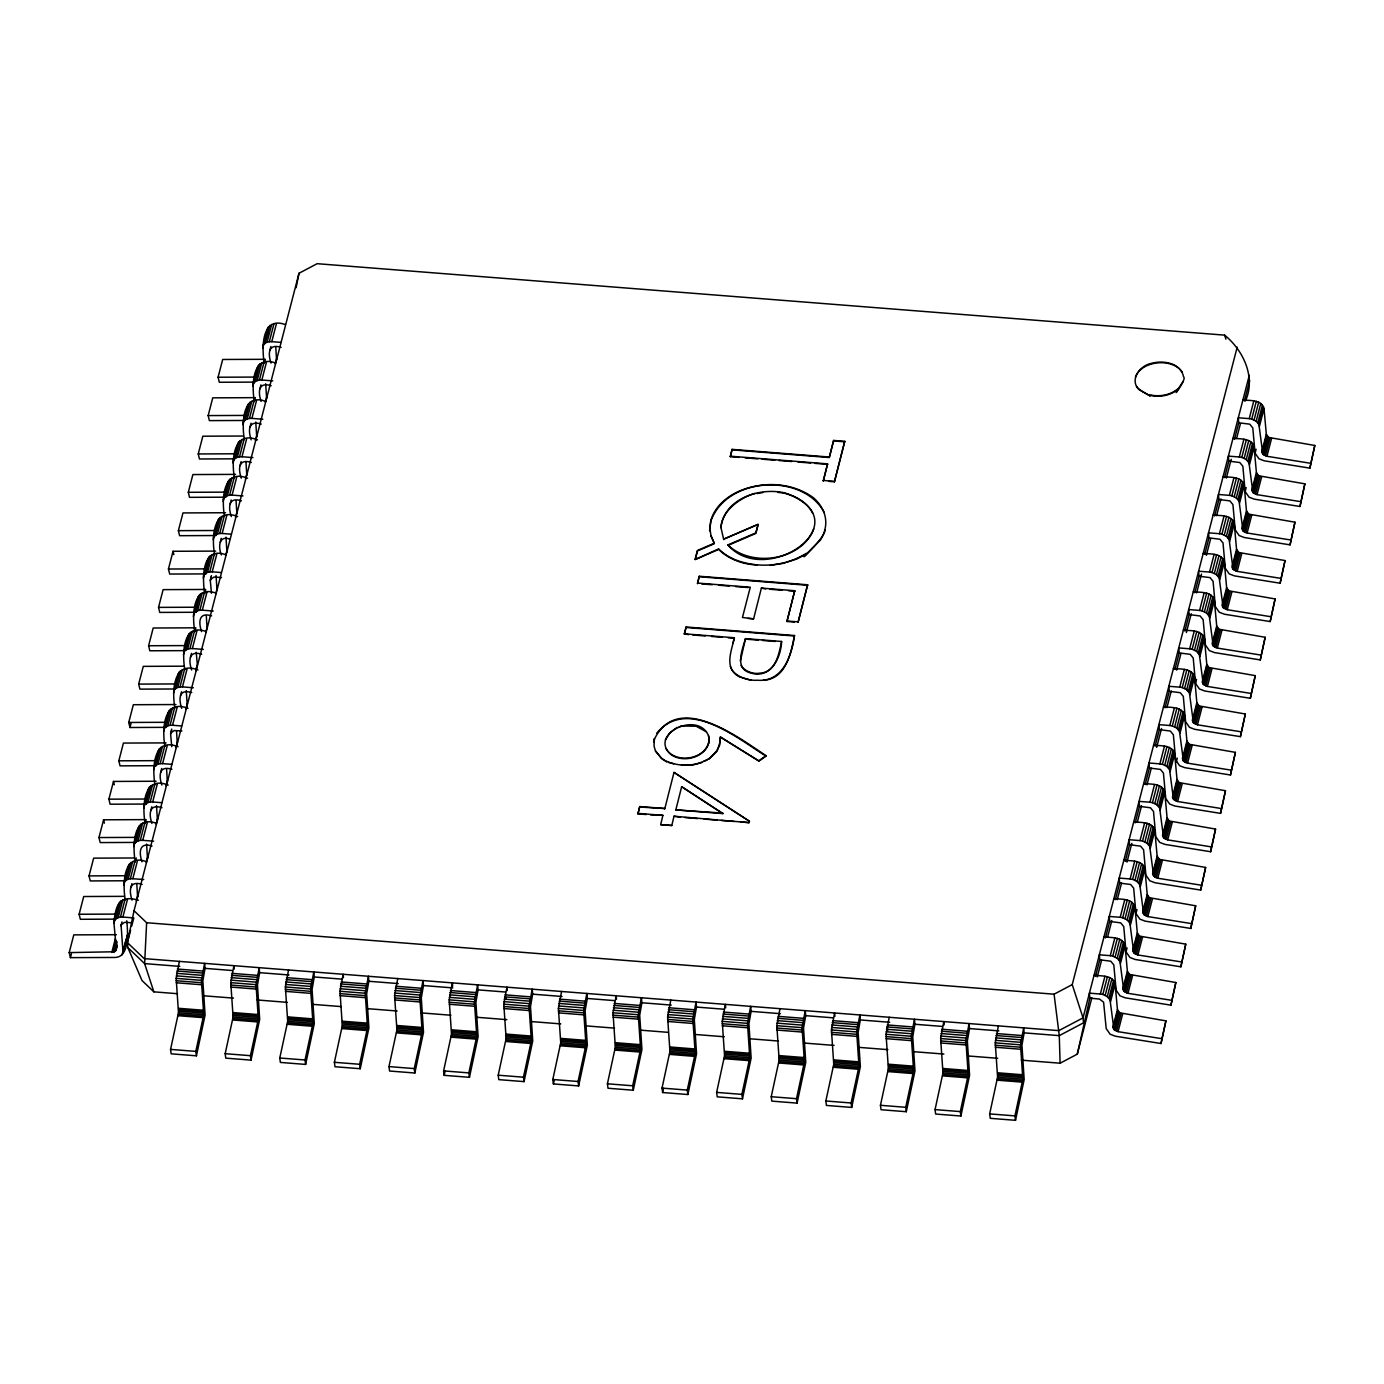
<?xml version="1.0" encoding="UTF-8"?>
<svg xmlns="http://www.w3.org/2000/svg" width="1384" height="1384" viewBox="0 0 1384 1384"><rect width="100%" height="100%" fill="white"/><g stroke="black" fill="none" stroke-linecap="round" stroke-linejoin="round"><path stroke-width="1.5" d="M196.424 1055.819L195.819 1051.39L203.742 1014.731L201.407 980.356L204.59 963.368L205.04 968.367L202.86 980.789L205.091 1015.06L196.424 1055.819L171.166 1053.83L170.561 1049.401L178.484 1012.742L176.166 978.367L179.332 961.378M251.023 1060.127L250.435 1055.681L258.358 1019.039L256.023 984.647L259.189 967.658L259.638 972.658L257.476 985.097L259.69 1019.368L251.023 1060.127L225.765 1058.137L225.177 1053.691L233.1 1017.05L230.765 982.657L233.931 965.669L234.242 969.008M305.622 1064.417L305.034 1059.988L312.957 1023.33L310.622 988.954L313.787 971.966L314.255 976.966L312.075 989.387L314.306 1023.658L305.622 1064.417L280.381 1062.428L279.776 1057.999L287.699 1021.34L285.363 986.965L288.547 969.976M360.238 1068.725L359.65 1064.279L367.556 1027.637L365.238 993.245L368.403 976.256L368.853 981.273L366.673 993.695L368.905 1027.966L360.238 1068.725L334.98 1066.735L334.392 1062.306L342.315 1025.648L339.98 991.255L343.145 974.267L343.457 977.606M414.837 1073.015L414.248 1068.586L422.172 1031.928L419.836 997.553L423.002 980.564L423.469 985.564L421.29 997.985L423.521 1032.256L414.837 1073.015L389.579 1071.026L388.99 1066.597L396.914 1029.938L394.578 995.563L397.744 978.574M469.453 1077.323L468.847 1072.894L476.771 1036.235L474.435 1001.843L477.618 984.854L478.068 989.871L475.888 1002.293L478.12 1036.564L469.453 1077.323L444.195 1075.333L443.607 1070.905L451.513 1034.246L449.194 999.854L452.36 982.865L452.654 986.204M524.052 1081.613L523.463 1077.184L531.387 1040.526L529.051 1006.151L532.217 989.162L532.684 994.162L530.505 1006.601L532.736 1040.872L524.052 1081.613L498.794 1079.641L498.205 1075.195L506.129 1038.536L503.793 1004.161L506.959 987.173L507.271 990.511M578.65 1085.921L578.062 1081.492L585.986 1044.833L583.65 1010.441L586.833 993.452L587.283 998.469L585.103 1010.891L587.335 1045.162L578.65 1085.921L553.41 1083.931L552.804 1079.503L560.728 1042.844L558.392 1008.452L561.575 991.463M633.267 1090.229L632.678 1085.783L640.602 1049.124L638.266 1014.749L641.432 997.76L641.882 1002.76L639.702 1015.199L641.934 1049.47L633.267 1090.229L608.009 1088.239L607.42 1083.793L615.344 1047.152L613.008 1012.759L616.174 995.771L616.486 999.11M687.865 1094.519L687.277 1090.09L695.201 1053.432L692.865 1019.056L696.031 1002.051L696.498 1007.068L694.318 1019.489L696.55 1053.76L687.865 1094.519L662.607 1092.53L662.019 1088.101L669.942 1051.442L667.607 1017.067L670.79 1000.078M742.481 1098.827L741.893 1094.381L749.799 1057.739L747.481 1023.347L750.647 1006.358L751.097 1011.358L748.917 1023.797L751.149 1058.068L742.481 1098.827L717.223 1096.837L716.635 1092.391L724.559 1055.75L722.223 1021.357L725.389 1004.369L725.7 1007.708M797.08 1103.117L796.492 1098.688L804.415 1062.03L802.08 1027.655L805.246 1010.666L805.713 1015.666L803.533 1028.087L805.765 1062.358L797.08 1103.117L771.822 1101.128L771.234 1096.699L779.157 1060.04L776.822 1025.665L779.988 1008.676M851.696 1107.425L851.091 1102.979L859.014 1066.337L856.679 1031.945L859.862 1014.956L860.312 1019.956L858.132 1032.395L860.364 1066.666L851.696 1107.425L826.438 1105.435L825.85 1100.989L833.756 1064.348L831.438 1029.956L834.604 1012.967L834.898 1016.306M906.295 1111.715L905.707 1107.286L913.63 1070.628L911.295 1036.253L914.461 1019.264L914.911 1024.264L912.748 1036.685L914.98 1070.957L906.295 1111.715L881.037 1109.726L880.449 1105.297L888.372 1068.638L886.037 1034.263L889.203 1017.275M960.894 1116.023L960.306 1111.594L968.229 1074.936L965.894 1040.543L969.077 1023.554L969.527 1028.572L967.347 1040.993L969.579 1075.264L960.894 1116.023L935.653 1114.034L935.048 1109.605L942.971 1072.946L940.636 1038.554L943.819 1021.565L944.113 1024.904M1015.51 1120.313L1014.922 1115.885L1022.845 1079.226L1020.51 1044.851L1023.676 1027.862L1024.125 1032.862L1021.946 1045.283L1024.177 1079.555L1015.51 1120.313L990.252 1118.324L989.664 1113.895L997.587 1077.236L995.252 1042.861L998.418 1025.873M1021.357 1060.161L1060.109 1063.206L1077.288 1054.141L1089.865 998.158L1099.484 999.058L1103.602 1002.189L1106.197 1028.554L1110.106 1034.211L1115.314 1036.201L1161.003 1043.519L1165.916 1020.873L1119.691 1012.794L1117.442 1009.576L1115.123 984.041C1113.013 974.924 1100.972 976.014 1094 975.426M1165.916 1020.873L1161.003 1043.519M1095.523 976.308L1099.796 959.804L1110.764 961.205L1113.809 964.89L1116.127 990.2L1120.037 995.857L1125.227 997.829L1170.933 1005.165L1175.846 982.519L1129.604 974.44L1127.372 971.205L1125.054 945.687C1122.943 936.57 1110.902 937.66 1103.93 937.054M1175.846 982.519L1170.933 1005.165M1105.453 937.937L1109.726 921.45L1120.694 922.851L1123.739 926.519L1126.04 951.846L1129.967 957.486L1135.157 959.475L1180.863 966.811L1185.759 944.148L1139.534 936.086L1137.302 932.851L1134.966 907.316C1132.856 898.216 1120.832 899.306 1113.861 898.7M1185.759 944.148L1180.863 966.811M1115.383 899.583L1119.656 883.096L1130.624 884.48L1133.669 888.165L1135.97 913.492L1139.897 919.132L1145.087 921.121L1190.776 928.456L1195.689 905.793L1149.464 897.714L1147.215 894.496L1144.897 868.962C1142.786 859.862 1130.763 860.934 1123.791 860.346M1195.689 905.793L1190.776 928.456M1125.313 861.229L1129.569 844.724L1140.554 846.126L1143.599 849.811L1145.9 875.12L1149.81 880.778L1155.017 882.75L1200.707 890.085L1205.62 867.439L1159.394 859.36L1157.145 856.125L1154.827 830.608C1152.716 821.49 1140.676 822.58 1133.704 821.975M1205.62 867.439L1200.707 890.085M1135.226 822.857L1139.499 806.37L1150.467 807.772L1153.512 811.457L1155.813 836.766L1159.74 842.406L1164.93 844.396L1210.637 851.731L1215.55 829.068L1169.307 821.006L1167.075 817.771L1164.757 792.236C1162.646 783.136 1150.606 784.226 1143.634 783.621M1215.55 829.068L1210.637 851.731M1145.156 784.503L1149.429 768.016L1160.398 769.4L1163.442 773.085L1165.743 798.412L1169.67 804.052L1174.86 806.042L1220.567 813.377L1225.463 790.714L1179.237 782.635L1177.005 779.417L1174.67 753.882C1172.559 744.782 1160.536 745.855 1153.564 745.267M1225.463 790.714L1220.567 813.377M1155.086 746.149L1159.36 729.645L1170.328 731.046L1173.372 734.731L1175.673 760.041L1179.601 765.698L1184.791 767.67L1230.48 775.005L1235.393 752.36L1189.167 744.281L1186.918 741.046L1184.6 715.528C1182.49 706.411 1170.466 707.501 1163.494 706.895M1235.393 752.36L1230.48 775.005M1165.017 707.778L1169.272 691.291L1180.241 692.692L1183.303 696.377L1185.604 721.687L1189.513 727.344L1194.721 729.316L1240.41 736.651L1245.323 714.006L1199.098 705.927L1196.849 702.691L1194.53 677.157C1192.42 668.057 1180.379 669.147 1173.407 668.541M1245.323 714.006L1240.41 736.651M1174.929 669.423L1179.203 652.937L1190.171 654.321L1193.216 658.005L1195.516 683.333L1199.444 688.972L1204.634 690.962L1250.34 698.297L1255.253 675.634L1209.011 667.555L1206.779 664.337L1204.461 638.803C1202.35 629.703 1190.309 630.775 1183.337 630.187M1255.253 675.634L1250.34 698.297M1184.86 631.069L1189.133 614.565L1200.101 615.966L1203.146 619.651L1205.447 644.961L1209.374 650.618L1214.564 652.608L1260.27 659.926L1265.166 637.28L1218.941 629.201L1216.709 625.983L1214.374 600.448C1212.263 591.331 1200.239 592.421 1193.267 591.833M1265.166 637.28L1260.27 659.926M1194.79 592.715L1199.063 576.211L1210.031 577.612L1213.076 581.297L1215.377 606.607L1219.304 612.264L1224.494 614.236L1270.183 621.572L1275.096 598.926L1228.871 590.847L1226.622 587.612L1224.304 562.094C1222.193 552.977 1210.17 554.067 1203.198 553.462M1275.096 598.926L1270.183 621.572M1204.72 554.344L1208.976 537.857L1219.944 539.258L1223.006 542.926L1225.307 568.253L1229.217 573.893L1234.424 575.882L1280.114 583.218L1285.027 560.555L1238.801 552.493L1236.552 549.258L1234.234 523.723C1232.123 514.623 1220.082 515.713 1213.111 515.107M1285.027 560.555L1280.114 583.218M1214.633 515.99L1218.906 499.503L1229.874 500.887L1232.919 504.572L1235.22 529.882L1239.147 535.539L1244.337 537.528L1290.044 544.863L1294.957 522.201L1248.714 514.121L1246.482 510.904L1244.164 485.369C1242.053 476.252 1230.013 477.342 1223.041 476.753M1294.957 522.201L1290.044 544.863M1224.563 477.636L1228.836 461.132L1239.804 462.533L1242.849 466.218L1245.15 491.528L1249.077 497.185L1254.267 499.157L1299.974 506.492L1304.87 483.846L1258.644 475.767L1256.412 472.532L1254.077 447.015C1251.966 437.898 1239.943 438.988 1232.971 438.382M1304.87 483.846L1299.974 506.492M1234.493 439.264L1238.766 422.777L1249.735 424.179L1252.779 427.864L1255.08 453.173L1259.007 458.813L1264.197 460.803L1309.887 468.138L1314.8 445.475L1268.574 437.413L1266.325 434.178L1264.007 408.643C1261.897 399.543 1249.873 400.633 1242.901 400.028M1314.8 445.475L1309.887 468.138M1245.444 400.997C1256.118 377.313 1243.351 350.36 1224.615 335.136L317.161 263.687L298.996 273.271L134.04 910.724L146.635 922.73L144.628 963.61L153.866 991.844L177.55 993.712M1183.251 381.309C1165.017 408.193 1187.904 378.835 1183.562 376.898C1180.898 362.781 1162.854 359.944 1151.142 363.438C1139.015 365.93 1129.171 380.808 1139.395 389.959C1165.466 403.851 1137.181 390.219 1136.506 386.188M126.722 920.758C127.83 930.878 129.888 956.655 115.443 957.451L70.428 957.641L69.2 952.607L114.612 951.76L116.291 948.836L113.972 923.301C115.356 905.188 119.301 894.566 138.4 900.171M118.73 903.787L113.972 923.301M125.252 899.842C122.726 884.878 122.484 852.665 146.514 861.661M123.055 953.144L121.065 924.823L124.681 922.298L132.224 922.765M128.643 865.415L123.903 884.947M135.182 861.488C132.656 846.524 132.414 814.311 156.427 823.307M132.051 900.154C128.625 889.756 129.75 880.397 142.137 884.393M138.573 827.061L133.815 846.593M145.095 823.117C142.189 806.976 143.019 774.936 168.173 785.091M143.746 808.221L148.503 788.707M155.025 784.763C152.102 768.622 152.949 736.582 178.103 746.737M151.911 823.428C148.469 813.031 149.61 803.672 161.997 807.685M158.433 750.336L153.676 769.867M164.956 746.409C162.032 730.268 162.862 698.211 188.034 708.366M161.841 785.074C158.399 774.677 159.541 765.317 171.927 769.314M168.346 711.981L163.606 731.513M174.886 708.037C171.962 691.913 172.792 659.857 197.964 670.012M171.754 746.703L170.613 734.056L171.72 729.091M178.121 675.409L178.276 673.627M184.799 669.683C182.29 654.718 182.048 622.506 206.06 631.519M181.685 708.348C178.259 697.951 179.384 688.592 191.77 692.606M188.207 635.256L183.449 654.788M194.729 631.329C192.22 616.364 191.978 584.152 215.99 593.148M191.615 669.994C188.172 659.597 189.314 650.238 201.701 654.234M198.137 596.902L193.379 616.434M204.659 592.957C202.133 578.01 201.891 545.78 225.921 554.794M203.31 578.079L208.05 558.548M214.589 554.603C211.665 538.462 212.496 506.423 237.667 516.578M211.458 593.269L210.316 580.605L211.423 575.658M217.98 520.194L213.222 539.708M224.502 516.249C221.596 500.108 222.426 468.052 247.58 478.224M221.388 554.915C218.222 547.545 218.637 535.106 229.433 538.999M227.91 481.822L223.153 501.354M234.432 477.895C231.509 461.754 232.356 429.697 257.51 439.853M231.318 516.561C227.876 506.163 229.017 496.804 241.404 500.8M237.84 443.468L233.083 463M244.363 439.524C241.837 424.559 241.595 392.347 265.624 401.36M241.248 478.189C237.806 467.792 238.948 458.45 251.334 462.446M247.753 405.114L243.013 424.628M254.293 401.17C251.767 386.205 251.525 353.993 275.537 362.989M251.161 439.835C247.736 429.438 248.861 420.079 261.247 424.092M257.683 366.743L252.926 386.274M264.206 362.816C261.697 347.851 261.455 315.638 285.467 324.635M261.092 401.481C257.666 391.084 258.791 381.724 271.178 385.721M262.856 347.92L267.614 328.389M271.022 363.11C267.579 352.73 268.721 343.37 281.108 347.367M758.034 524.38L723.694 539.154L758.034 524.38L755.837 532.892L727.846 544.95C766.459 589.273 863.633 520.92 784.97 492.963C759.92 486.978 724.022 498.551 720.977 527.65C721.393 511.423 739.713 497.721 754.937 493.396M708.383 735.406C697.328 710.078 647.124 735.094 671.69 755.128C681.343 761.062 694.595 759.418 703.037 752.083C706.826 748.831 709.179 744.056 709.162 739.039C708.4 734.523 708.002 734.022 709.162 739.039M137.587 897.04L136.843 884.514M147.5 858.686L146.566 844.05M157.43 820.331L156.496 805.678M167.36 781.96L166.616 769.435M177.29 743.606L176.546 731.081M187.203 705.252L186.269 690.616M196.199 652.245L197.358 664.908L196.13 668.645M207.064 628.526L206.32 616.001M216.994 590.172L216.06 575.536M226.907 551.818L225.973 537.165M236.837 513.447L236.093 500.922M246.767 475.093L246.023 462.567M256.697 436.738L255.763 422.085M266.61 398.367L265.676 383.731M276.541 360.013L275.797 347.488M708.677 743.173L709.11 738.537M710.822 520.609C709.11 535.245 709.317 533.411 710.822 520.609C714.663 506.976 725.908 497.254 738.399 491.51C762.342 480.836 792.357 482.134 813.74 497.981C827.044 510.004 829.397 525.643 820.401 540.071C779.901 579.654 827.234 537.511 824.847 529.795M719.386 744.973L716.86 750.768L708.954 759.02L716.912 751.27L719.421 745.474L720.372 737.015L759.003 761.062L720.372 737.015M719.421 745.474L720.424 737.516M887.732 1030.492L887.923 1029.16M653.819 742.378L654.407 738.623L654.044 746.097L655.462 750.958L661.569 758.622L666.794 761.84L661.517 758.121L655.462 750.958M740.388 660.947L745.474 638.63L781.597 641.467C781.009 657.746 770.767 678.99 751.183 673.126C733.901 669.008 742.256 650.342 745.474 638.63M296.124 287.716L298.996 273.271M134.04 910.724L127.415 942.608L127.882 947.607L141.981 980.495L153.866 991.844M505.679 999.058L505.938 997.933M444.195 1075.333L445.129 1071.147M553.41 1083.931L554.327 1079.745M662.607 1092.53L663.542 1088.343M688.575 634.651L684.353 633.82L734.368 637.747C731.427 651.553 723.382 668.593 739.921 677.139M69.2 952.607L73.784 934.875L116.394 934.702M114.647 919.149L80.341 919.287L79.13 914.253L83.715 896.521L124.197 896.348M124.56 880.778L90.271 880.933L89.043 875.899L93.645 858.149L134.127 857.976M134.49 842.423L100.202 842.579L98.973 837.545L103.575 819.795L146.185 819.622L145.164 823.567M146.566 804.052L110.114 804.208L108.904 799.173L113.488 781.441L156.098 781.251M156.496 765.698L120.045 765.854L118.834 760.819L123.418 743.07L166.028 742.897M166.409 727.344L129.975 727.5L128.747 722.465L133.348 704.716L175.958 704.543M174.194 688.99L139.905 689.128L138.677 684.094L143.279 666.361L183.743 666.188M184.124 650.636L149.818 650.774L148.607 645.74L153.191 628.007L195.801 627.817L194.781 631.761M196.199 612.264L159.748 612.42L158.537 607.386L163.122 589.636L205.732 589.463L204.711 593.407M206.112 573.91L169.678 574.049L168.45 569.014L173.052 551.282L215.662 551.109M216.042 535.539L179.609 535.694L178.38 530.66L182.982 512.928L225.592 512.737M225.973 497.185L189.522 497.34L188.31 492.306L192.895 474.556L235.505 474.383M233.758 458.831L199.452 458.986L198.241 453.952L202.825 436.202L243.307 436.029M243.67 420.476L209.382 420.615L208.154 415.581L212.755 397.848L255.365 397.658L254.345 401.602M253.601 382.122L219.312 382.261L218.084 377.227L222.686 359.477L265.296 359.304L264.275 363.248M70.428 957.641L71.432 953.714M129.975 727.5L130.996 723.555M173.519 693.159L177.602 677.381M114.128 921.519L119.526 902.16M124.058 883.165L129.456 863.806M133.989 844.794L139.369 825.452M143.901 806.439L149.299 787.081M153.832 768.085L159.229 748.727M163.762 729.731L169.159 710.373M173.692 691.36L179.072 672.001M183.605 653.006L189.002 633.647M193.535 614.652L198.933 595.293M203.465 576.28L208.863 556.922M213.395 537.926L218.776 518.567M223.308 499.572L228.706 480.213M233.239 461.201L238.636 441.859M243.169 422.847L248.566 403.488M253.099 384.493L258.479 365.134M263.012 346.121L268.409 326.78M114.924 919.91L116.325 918.578L120.91 900.828M124.854 881.539L126.238 880.207L130.84 862.474M134.784 843.185L136.168 841.853L140.753 824.12M144.715 804.831L146.099 803.498L150.683 785.749M154.627 766.459L156.029 765.127L160.613 747.395M164.558 728.105L165.942 726.773L170.543 709.041M174.488 689.751L175.872 688.419L180.456 670.669M184.418 651.397L185.802 650.065L190.386 632.315M194.331 613.026L195.732 611.693L200.317 593.961M204.261 574.671L205.645 573.339L210.247 555.589M214.191 536.317L215.575 534.985L220.16 517.235M224.122 497.946L225.505 496.614L230.09 478.881M234.034 459.592L235.436 458.26L240.02 440.527M243.965 421.238L245.349 419.906L249.95 402.156M253.895 382.866L255.279 381.534L259.863 363.802M263.825 344.512L265.209 343.18L269.793 325.448M116.325 918.578L118.194 917.609L122.795 899.877M126.238 880.207L128.124 879.255L132.708 861.523M136.168 841.853L138.054 840.901L142.638 823.151M146.099 803.498L147.967 802.53L152.569 784.797M156.029 765.127L157.897 764.176L162.499 746.443M165.942 726.773L167.827 725.822L172.412 708.072M175.872 688.419L177.757 687.467L182.342 669.718M185.802 650.065L187.67 649.096L192.272 631.363M195.732 611.693L197.601 610.742L202.185 592.992M205.645 573.339L207.531 572.388L212.115 554.638M215.575 534.985L217.461 534.016L222.045 516.284M225.505 496.614L227.374 495.662L231.976 477.913M235.436 458.26L237.304 457.308L241.889 439.558M245.349 419.906L247.234 418.937L251.819 401.204M255.279 381.534L257.165 380.583L261.749 362.85M265.209 343.18L267.077 342.229L271.679 324.479M118.194 917.609L120.443 917.09L125.027 899.358M128.124 879.255L130.355 878.736L134.957 861.004M138.054 840.901L140.286 840.382L144.887 822.632M147.967 802.53L150.216 802.011L154.8 784.278M157.897 764.176L160.146 763.657L164.731 745.924M167.827 725.822L170.059 725.303L174.661 707.553M177.757 687.467L179.989 686.948L184.591 669.199M187.67 649.096L189.919 648.577L194.504 630.844M197.601 610.742L199.85 610.223L204.434 592.473M207.531 572.388L209.762 571.869L214.364 554.119M217.461 534.016L219.693 533.497L224.294 515.765M227.374 495.662L229.623 495.143L234.207 477.411M237.304 457.308L239.553 456.789L244.138 439.039M247.234 418.937L249.466 418.418L254.068 400.685M257.165 380.583L259.396 380.064L263.998 362.331M267.077 342.229L269.326 341.71L273.911 323.96M111.81 952.434L115.374 938.629M135.234 861.921L136.255 857.976M113.315 952.261L116.377 940.428M120.443 917.09L122.882 917.056L127.484 899.306M130.355 878.736L132.812 878.702L137.414 860.952M140.286 840.382L142.742 840.33L147.327 822.598M150.216 802.011L152.672 801.976L157.257 784.226M160.146 763.657L162.585 763.622L167.187 745.872M170.059 725.303L172.516 725.251L177.117 707.518M179.989 686.948L182.446 686.897L187.03 669.147M189.919 648.577L192.376 648.542L196.96 630.793M199.85 610.223L202.289 610.171L206.891 592.438M209.762 571.869L212.219 571.817L216.804 554.084M219.693 533.497L222.149 533.463L226.734 515.713M229.623 495.143L232.079 495.091L236.664 477.359M239.553 456.789L241.992 456.737L246.594 439.005M249.466 418.418L251.923 418.383L256.507 400.633M259.396 380.064L261.853 380.029L266.437 362.279M269.326 341.71L271.783 341.658L276.368 323.925M120.979 925.844L122 921.9M130.909 887.49L131.93 883.546M150.752 810.764L151.773 806.82M160.682 772.41L161.703 768.466M170.613 734.056L171.633 730.112M180.525 695.685L181.546 691.758M190.456 657.331L191.476 653.386M210.316 580.605L211.337 576.678M220.229 542.251L221.25 538.307M230.159 503.897L231.18 499.953M240.089 465.543L241.11 461.599M250.02 427.172L251.04 423.227M259.933 388.817L260.953 384.873M269.863 350.463L270.883 346.519M114.612 951.76L117.173 941.899M115.599 950.964L117.121 945.064M116.17 949.978L117.19 946.033M122.051 954.891L126.134 939.13M123.28 951.171L127.882 933.421M136.272 900.984L137.794 895.067M146.202 862.613L147.725 856.696M156.115 824.259L157.655 818.342M166.045 785.904L167.585 779.988M175.976 747.533L177.498 741.634M185.906 709.179L187.428 703.262M195.819 670.825L197.358 664.908M205.749 632.453L207.271 626.554M215.679 594.099L217.201 588.183M225.609 555.745L227.132 549.829M235.522 517.391L237.062 511.474M245.452 479.02L246.975 473.103M255.383 440.666L256.905 434.749M265.313 402.312L266.835 396.395M275.226 363.94L276.765 358.023M130.615 930.256L127.415 942.608L144.178 958.61L1058.829 1030.63L1083.032 1017.863L1249.285 375.341M131.688 926.138L133.815 917.921L122.882 917.056M695.218 558.998L697.415 550.469L714.317 543.185L711.065 535.954L714.369 543.687L697.467 550.97L695.252 559.499L718.694 549.396C728.711 559.517 744.298 564.776 757.342 564.88C743.26 563.53 728.832 559.188 718.642 548.894L695.252 559.499M637.938 813.878L639.668 806.543L664.666 808.515L639.702 807.045L637.938 813.878L646.276 814.536M684.353 633.82L686.118 626.987L794.485 635.516C790.8 653.577 786.043 679.146 763.138 680.305M699.249 576.246L697.536 583.564L699.249 576.246L807.616 584.775L798.066 622.35L807.616 584.775M738.814 457.377L730.354 456.703L732.084 449.368L829.327 457.031L833.618 440.441L844.742 441.323L834.431 481.822L828.878 481.39M684.405 634.322L686.118 626.987M730.354 456.703L732.084 449.368M740.509 821.958L749.073 822.632L674.008 816.231L671.794 825.504L660.67 824.639L662.901 815.349L637.886 813.377M664.718 809.017L674.008 772.41L749.436 821.248L674.008 772.41M675.824 809.899L681.655 786.7L722.88 813.602L675.824 809.899L722.846 813.1M729.749 544.639L755.872 533.394L758.086 524.865M734.368 637.747L732.966 643.197M697.484 583.062L750.284 587.231L742.447 617.472L753.605 618.856L748.052 618.423M753.605 618.856L761.39 588.096L794.727 590.726L786.942 621.485L794.364 622.056M741.08 665.427C743.364 670.358 752.74 674.562 759.608 673.178C775.818 672.641 778.898 653.923 781.597 641.467M786.942 621.485L794.727 590.726M827.563 463.865L823.307 480.957L827.563 463.865L730.319 456.201M732.136 449.869L829.379 457.533L833.618 440.441M730.354 666.482C733.053 675.53 746.979 681.049 757.342 680.236C782.531 682.416 791.752 656.033 794.485 635.516M834.431 481.822L844.742 441.323M749.073 822.632L749.384 820.747M1024.125 1032.862L1059.279 1035.63L1083.482 1022.862L1083.032 1017.863L1072.237 984.595L1237.192 347.142M1244.424 400.928L1249.735 380.34M1077.288 1054.141L1091.855 997.795M1097.27 976.914L1101.578 960.219M1107.529 937.262L1111.854 920.568M1117.251 899.686L1121.576 882.992M1126.974 862.111L1131.835 843.34M1137.233 822.459L1141.558 805.765M1146.955 784.884L1151.28 768.189M1156.678 747.325L1161.539 728.538M1166.937 707.657L1171.262 690.962M1176.659 670.098L1180.985 653.404M1186.382 632.523L1191.243 613.735M1196.641 592.871L1201.502 574.083M1206.364 555.295L1210.689 538.601M1216.622 515.644L1220.947 498.932M1226.345 478.068L1231.206 459.28M1236.604 438.417L1240.393 423.798M1089.865 998.158L1089.416 993.158L1100.332 994.023L1104.934 976.274M1099.796 959.804L1099.346 954.804L1110.262 955.669L1114.847 937.919M1109.726 921.45L1109.276 916.45L1120.192 917.298L1124.777 899.565M1119.656 883.096L1119.189 878.079L1130.122 878.944L1134.707 861.194M1129.569 844.724L1129.119 839.725L1140.035 840.59L1144.637 822.84M1139.499 806.37L1139.049 801.371L1149.966 802.218L1154.55 784.486M1149.429 768.016L1148.979 762.999L1159.896 763.864L1164.48 746.132M1159.36 729.645L1158.892 724.645L1169.826 725.51L1174.41 707.76M1169.272 691.291L1168.823 686.291L1179.739 687.139L1184.341 669.406M1179.203 652.937L1178.753 647.92L1189.669 648.785L1194.254 631.052M1189.133 614.565L1188.683 609.566L1199.599 610.431L1204.184 592.681M1199.063 576.211L1198.596 571.211L1209.529 572.059L1214.114 554.327M1208.976 537.857L1208.526 532.84L1219.442 533.705L1224.044 515.972M1218.906 499.503L1218.456 494.486L1229.373 495.351L1233.957 477.601M1228.836 461.132L1228.386 456.132L1239.303 456.997L1243.887 439.247M1238.766 422.777L1238.299 417.778L1249.233 418.625L1253.817 400.893M1161.314 1038.606L1118.064 1031.668L1113.964 1029.592L1110.037 999.94L1107.286 996.601L1102.84 994.456L1107.425 976.706M1171.245 1000.251L1127.995 993.314L1123.877 991.221L1119.967 961.586L1117.199 958.247L1112.753 956.102L1117.355 938.352M1181.175 961.897L1137.908 954.96L1133.807 952.867L1129.898 923.214L1127.13 919.893L1122.684 917.73L1127.268 899.998M1191.105 923.543L1147.838 916.589L1143.738 914.513L1139.811 884.86L1137.06 881.522L1132.614 879.376L1137.198 861.626M1201.018 885.172L1157.768 878.234L1153.668 876.141L1149.741 846.506L1146.99 843.167L1142.544 841.022L1147.128 823.272M1210.948 846.818L1167.698 839.88L1163.581 837.787L1159.671 808.152L1156.903 804.813L1152.457 802.651L1157.059 784.918M1220.878 808.464L1177.611 801.509L1173.511 799.433L1169.601 769.781L1166.833 766.442L1162.387 764.297L1166.971 746.564M1230.809 770.092L1187.541 763.155L1183.441 761.079L1179.514 731.427L1176.763 728.088L1172.317 725.943L1176.902 708.193M1240.721 731.738L1197.471 724.801L1193.371 722.707L1189.444 693.073L1186.694 689.734L1182.247 687.571L1186.832 669.839M1250.652 693.384L1207.402 686.429L1203.284 684.353L1199.374 654.701L1196.606 651.362L1192.16 649.217L1196.762 631.485M1260.582 655.013L1217.314 648.075L1213.214 645.999L1209.305 616.347L1206.537 613.008L1202.091 610.863L1206.675 593.113M1270.512 616.659L1227.245 609.721L1223.145 607.628L1219.217 577.993L1216.467 574.654L1212.021 572.509L1216.605 554.759M1280.425 578.304L1237.175 571.367L1233.075 569.274L1229.148 539.622L1226.397 536.3L1221.951 534.138L1226.535 516.405M1290.355 539.933L1247.105 532.996L1242.988 530.92L1239.078 501.267L1236.31 497.929L1231.864 495.783L1236.466 478.034M1300.285 501.579L1257.018 494.642L1252.918 492.548L1249.008 462.913L1246.24 459.574L1241.794 457.429L1246.379 439.68M1310.216 463.225L1266.948 456.288L1262.848 454.194L1258.921 424.559L1256.17 421.22L1251.724 419.058L1256.309 401.325M1105.193 995.338L1109.795 977.588M1115.123 956.984L1119.725 939.234M1125.054 918.613L1129.638 900.88M1134.984 880.259L1139.568 862.509M1144.897 841.904L1149.499 824.155M1154.827 803.533L1159.429 785.801M1164.757 765.179L1169.342 747.447M1174.687 726.825L1179.272 709.075M1184.6 688.453L1189.202 670.721M1194.53 650.099L1199.132 632.367M1204.461 611.745L1209.045 593.995M1214.391 573.391L1218.975 555.641M1224.304 535.02L1228.906 517.287M1234.234 496.666L1238.836 478.916M1244.164 458.312L1248.749 440.562M1254.094 419.94L1258.679 402.208M1107.286 996.601L1111.871 978.869M1117.199 958.247L1121.801 940.497M1127.13 919.893L1131.731 902.143M1137.06 881.522L1141.644 863.789M1146.99 843.167L1151.574 825.435M1156.903 804.813L1161.505 787.063M1166.833 766.442L1171.435 748.709M1176.763 728.088L1181.348 710.355M1186.694 689.734L1191.278 671.984M1196.606 651.362L1201.208 633.63M1206.537 613.008L1211.138 595.276M1216.467 574.654L1221.051 556.904M1226.397 536.3L1230.981 518.55M1236.31 497.929L1240.912 480.196M1246.24 459.574L1250.842 441.825M1256.17 421.22L1260.755 403.471M1108.93 998.175L1113.532 980.443M1118.86 959.821L1123.445 942.071M1128.79 921.45L1133.375 903.717M1138.703 883.096L1143.305 865.363M1148.634 844.742L1153.235 826.992M1158.564 806.388L1163.148 788.638M1168.494 768.016L1173.078 750.284M1178.407 729.662L1183.009 711.912M1188.337 691.308L1192.939 673.558M1198.267 652.937L1202.852 635.204M1208.197 614.582L1212.782 596.85M1218.11 576.228L1222.712 558.479M1228.041 537.857L1232.625 520.125M1237.971 499.503L1242.555 481.77M1247.901 461.149L1252.485 443.399M1257.814 422.777L1262.416 405.045M1110.037 999.94L1114.639 982.207M1119.967 961.586L1124.552 943.836M1129.898 923.214L1134.482 905.482M1139.811 884.86L1144.412 867.128M1149.741 846.506L1154.342 828.756M1159.671 808.152L1164.255 790.402M1169.601 769.781L1174.186 752.048M1179.514 731.427L1184.116 713.677M1189.444 693.073L1194.046 675.323M1199.374 654.701L1203.959 636.969M1209.305 616.347L1213.889 598.615M1219.217 577.993L1223.819 560.243M1229.148 539.622L1233.749 521.889M1239.078 501.267L1243.662 483.535M1249.008 462.913L1253.593 445.164M1258.921 424.559L1263.523 406.81M1110.539 1001.774L1115.123 984.041M1120.452 963.42L1125.054 945.687M1130.382 925.066L1134.966 907.316M1140.312 886.711L1144.897 868.962M1150.242 848.34L1154.827 830.608M1160.155 809.986L1164.757 792.236M1170.086 771.632L1174.67 753.882M1180.016 733.26L1184.6 715.528M1189.946 694.906L1194.53 677.157M1199.859 656.552L1204.461 638.803M1209.789 618.181L1214.374 600.448M1219.719 579.827L1224.304 562.094M1229.649 541.473L1234.234 523.723M1239.562 503.101L1244.164 485.369M1249.493 464.747L1254.077 447.015M1259.423 426.393L1264.007 408.643M1126.04 951.846L1127.06 947.902M1135.97 913.492L1136.991 909.548M1195.516 683.333L1196.537 679.388M1245.15 491.528L1246.171 487.583M1255.08 453.173L1256.101 449.229M1176.262 762.1L1177.282 758.155M1112.857 1027.309L1117.442 1009.576M1122.787 988.954L1127.372 971.205M1132.7 950.6L1137.302 932.851M1142.63 912.229L1147.215 894.496M1152.561 873.875L1157.145 856.125M1162.491 835.521L1167.075 817.771M1172.404 797.149L1177.005 779.417M1182.334 758.795L1186.918 741.046M1192.264 720.441L1196.849 702.691M1202.194 682.07L1206.779 664.337M1212.107 643.716L1216.709 625.983M1222.037 605.362L1226.622 587.612M1231.968 566.99L1236.552 549.258M1241.898 528.636L1246.482 510.904M1251.811 490.282L1256.412 472.532M1261.741 451.928L1266.325 434.178M1113.186 1028.485L1117.788 1010.735M1123.116 990.114L1127.7 972.381M1133.046 951.76L1137.631 934.027M1142.976 913.405L1147.561 895.656M1152.889 875.034L1157.491 857.302M1162.82 836.68L1167.404 818.947M1172.75 798.326L1177.334 780.576M1182.68 759.972L1187.264 742.222M1192.593 721.6L1197.195 703.868M1202.523 683.246L1207.108 665.496M1212.453 644.892L1217.038 627.142M1222.383 606.521L1226.968 588.788M1232.296 568.167L1236.898 550.434M1242.226 529.812L1246.811 512.063M1252.157 491.441L1256.741 473.709M1262.07 453.087L1266.671 435.355M1113.964 1029.592L1118.549 1011.842M1123.877 991.221L1128.479 973.488M1133.807 952.867L1138.409 935.134M1143.738 914.513L1148.322 896.763M1153.668 876.141L1158.252 858.409M1163.581 837.787L1168.182 820.055M1173.511 799.433L1178.113 781.683M1183.441 761.079L1188.026 743.329M1193.371 722.707L1197.956 704.975M1203.284 684.353L1207.886 666.604M1213.214 645.999L1217.816 628.249M1223.145 607.628L1227.729 589.895M1233.075 569.274L1237.659 551.541M1242.988 530.92L1247.59 513.17M1252.918 492.548L1257.52 474.816M1262.848 454.194L1267.433 436.462M1115.089 1030.544L1119.691 1012.794M1125.019 992.172L1129.604 974.44M1134.949 953.818L1139.534 936.086M1144.879 915.464L1149.464 897.714M1154.792 877.093L1159.394 859.36M1164.723 838.739L1169.307 821.006M1174.653 800.385L1179.237 782.635M1184.583 762.03L1189.167 744.281M1194.496 723.659L1199.098 705.927M1204.426 685.305L1209.011 667.555M1214.356 646.951L1218.941 629.201M1224.286 608.579L1228.871 590.847M1234.199 570.225L1238.801 552.493M1244.13 531.871L1248.714 514.121M1254.06 493.5L1258.644 475.767M1263.99 455.146L1268.574 437.413M1116.507 1031.253L1121.092 1013.521M1126.438 992.899L1131.022 975.149M1136.351 954.528L1140.952 936.795M1146.281 916.173L1150.865 898.441M1156.211 877.819L1160.795 860.069M1166.124 839.448L1170.726 821.715M1176.054 801.094L1180.656 783.361M1185.984 762.74L1190.569 744.99M1195.914 724.386L1200.499 706.636M1205.827 686.014L1210.429 668.282M1215.757 647.66L1220.359 629.91M1225.688 609.306L1230.272 591.556M1235.618 570.935L1240.202 553.202M1245.531 532.581L1250.133 514.848M1255.461 494.226L1260.063 476.477M1265.391 455.855L1269.976 438.123M1118.064 1031.668L1122.649 1013.936M1127.995 993.314L1132.579 975.564M1137.908 954.96L1142.509 937.21M1147.838 916.589L1152.439 898.856M1157.768 878.234L1162.352 860.485M1167.698 839.88L1172.283 822.131M1177.611 801.509L1182.213 783.777M1187.541 763.155L1192.143 745.422M1197.471 724.801L1202.056 707.051M1207.402 686.429L1211.986 668.697M1217.314 648.075L1221.916 630.343M1227.245 609.721L1231.846 591.971M1237.175 571.367L1241.759 553.617M1247.105 532.996L1251.69 515.263M1257.018 494.642L1261.62 476.892M1266.948 456.288L1271.55 438.538M665.998 748.606C674.043 763.259 703.556 760.75 708.643 742.672M677.122 727.378L669.977 732.724L665.427 739.869M727.846 544.95C752.342 568.357 802.201 559.897 813.723 528.947M654.442 739.125C678.195 690.633 739.8 738.554 766.2 755.768L760.456 760.11M710.857 521.111C726.825 476.148 803.568 472.774 824.276 512.634M1182.178 372.158C1172.611 357.505 1141.558 360.48 1135.434 377.036M210.403 579.585L214.001 577.059L221.544 577.526M170.699 733.036L174.297 730.51L181.84 730.96M126.636 937.158L127.657 935.411M766.252 756.269C737.637 738.572 687.139 696.429 656.656 733.278M1148.945 394.648C1158.789 397.122 1169.843 395.392 1177.836 388.939M1151.004 395.495C1159.602 397.329 1169.169 395.755 1176.313 390.496M758.951 760.56L766.2 755.768M757.342 564.88C774.365 566.264 791.821 562.492 806.301 553.323M786.717 562.198L797.097 558.876L804.485 554.828M666.759 761.338C680.184 767.117 696.481 766.459 708.902 758.519M707.207 759.972L703.695 761.373M146.635 922.73L1054.072 994.196L1072.237 984.595M681.43 765.023L691.654 765.3L701.792 762.601M678.662 727.361L681.568 725.787M770.161 565.381L784.918 563.08M756.962 493.552L762.895 492.531M683.212 726.029L696.152 726.237L706.532 731.911M218.084 377.227L256.438 377.071M208.154 415.581L246.508 415.425M198.241 453.952L236.577 453.779M188.31 492.306L226.665 492.133M178.38 530.66L216.734 530.505M168.45 569.014L206.804 568.859M158.537 607.386L196.874 607.213M148.607 645.74L186.961 645.584M138.677 684.094L177.031 683.938M128.747 722.465L167.101 722.292M118.834 760.819L157.17 760.664M108.904 799.173L147.258 799.018M98.973 837.545L137.327 837.372M89.043 875.899L127.397 875.726M79.13 914.253L117.467 914.097M271.783 341.658L280.883 342.384M261.853 380.029L272.769 380.877M833.67 440.942L844.776 441.807M251.923 418.383L262.839 419.248M745.163 457.862L757.844 458.865M762.065 459.194L774.763 460.197M778.984 460.526L791.665 461.529M798.014 462.031L810.695 463.034M814.917 463.363L827.597 464.367M823.272 480.456L834.379 481.321M241.992 456.737L252.926 457.602M232.079 495.091L242.996 495.956M222.149 533.463L231.249 534.172M699.301 576.73L807.668 585.276M701.757 583.91L712.31 584.74M718.642 585.224L729.212 586.072M735.544 586.557L748.208 587.56M765.611 588.927L761.39 588.096M769.781 589.255L782.271 590.241M788.534 590.743L794.779 591.227M212.219 571.817L221.319 572.543M786.908 620.983L798.014 621.848M686.17 627.488L794.537 636.017M692.744 634.979L705.234 635.965M711.497 636.45L721.912 637.263M728.157 637.764L734.42 638.249M745.526 639.131L758.276 640.135M762.532 640.463L775.265 641.467M202.289 610.171L213.222 611.036M211.631 615.88C199.244 611.884 198.102 621.243 201.545 631.623M192.376 648.542L203.292 649.39M182.446 686.897L193.362 687.762M172.516 725.251L181.615 725.977M162.585 763.622L171.685 764.331M650.445 814.865L662.901 815.349M680.495 817.235L674.008 816.231M684.769 817.563L697.64 818.584M704.058 819.086L716.929 820.106M721.22 820.435L734.074 821.456M152.672 801.976L161.772 802.685M142.742 840.33L153.659 841.195M152.067 846.039C139.68 842.043 138.556 851.385 141.981 861.782M132.812 878.702L143.728 879.549M179.782 966.378L144.628 963.61L127.882 947.607M205.04 968.367L232.287 970.513M259.638 972.658L288.997 974.976M314.255 976.966L341.502 979.111M368.853 981.273L398.211 983.574M423.469 985.564L452.81 987.882M478.068 989.871L505.316 992.017M532.684 994.162L562.025 996.48M587.283 998.469L614.531 1000.615M641.882 1002.76L671.24 1005.078M696.498 1007.068L723.745 1009.213M751.097 1011.358L780.455 1013.676M805.713 1015.666L832.96 1017.811M860.312 1019.956L889.67 1022.274M914.911 1024.264L942.175 1026.409M969.527 1028.572L998.867 1030.872M177.342 969.042L202.6 971.032M231.941 973.35L257.199 975.339M286.557 977.64L311.815 979.63M341.156 981.948L366.414 983.938M395.772 986.238L421.03 988.228M450.371 990.546L475.629 992.536M504.987 994.836L530.228 996.826M559.586 999.144L584.844 1001.134M614.185 1003.435L639.443 1005.424M668.801 1007.742L694.059 1009.732M723.399 1012.05L748.658 1014.039M778.016 1016.34L803.274 1018.33M832.614 1020.648L857.872 1022.638M887.231 1024.938L912.471 1026.928M941.829 1029.246L967.087 1031.236M996.428 1033.537L1021.686 1035.526M176.91 971.014L202.168 973.004M231.526 975.322L256.784 977.312M286.125 979.612L311.383 981.602M340.741 983.92L365.982 985.91M395.34 988.211L420.598 990.2M449.938 992.518L475.196 994.508M504.554 996.826L529.812 998.816M559.153 1001.116L584.411 1003.106M613.769 1005.424L639.027 1007.414M668.368 1009.714L693.626 1011.704M722.984 1014.022L748.225 1016.012M777.583 1018.313L802.841 1020.302M832.182 1022.62L857.44 1024.61M886.798 1026.911L912.056 1028.9M941.397 1031.218L966.655 1033.208M996.013 1035.526L1021.254 1037.498M176.564 973.333L201.822 975.322M231.163 977.64L256.421 979.63M285.779 981.931L311.019 983.92M340.377 986.238L365.635 988.228M394.976 990.546L420.234 992.536M449.592 994.836L474.85 996.826M504.191 999.144L529.449 1001.134M558.807 1003.435L584.065 1005.424M613.406 1007.742L638.664 1009.732M668.022 1012.033L693.263 1014.022M722.621 1016.34L747.879 1018.33M777.22 1020.631L802.478 1022.62M831.836 1024.938L857.094 1026.928M886.435 1029.229L911.693 1031.218M941.051 1033.537L966.309 1035.526M995.65 1037.844L1020.908 1039.834M176.304 975.841L201.562 977.831M230.903 980.149L256.161 982.138M285.519 984.439L310.777 986.429M340.118 988.747L365.376 990.736M394.734 993.037L419.975 995.027M449.333 997.345L474.591 999.334M503.932 1001.635L529.19 1003.625M558.548 1005.943L583.806 1007.933M613.147 1010.234L638.405 1012.223M667.763 1014.541L693.003 1016.531M722.361 1018.849L747.619 1020.838M776.96 1023.139L802.218 1025.129M831.576 1027.447L856.834 1029.437M886.175 1031.737L911.433 1033.727M940.791 1036.045L966.049 1038.035M995.39 1040.336L1020.648 1042.325M176.166 978.367L201.407 980.356M230.765 982.657L256.023 984.647M285.363 986.965L310.622 988.954M339.98 991.255L365.238 993.245M394.578 995.563L419.836 997.553M449.194 999.854L474.435 1001.843M503.793 1004.161L529.051 1006.151M558.392 1008.452L583.65 1010.441M613.008 1012.759L638.266 1014.749M667.607 1017.067L692.865 1019.056M722.223 1021.357L747.481 1023.347M776.822 1025.665L802.08 1027.655M831.438 1029.956L856.679 1031.945M886.037 1034.263L911.295 1036.253M940.636 1038.554L965.894 1040.543M995.252 1042.861L1020.51 1044.851M176.131 980.72L201.389 982.709M230.747 985.027L256.005 987.017M285.346 989.318L310.604 991.307M339.962 993.625L365.203 995.615M394.561 997.916L419.819 999.905M449.16 1002.224L474.418 1004.213M503.776 1006.514L529.034 1008.504M558.375 1010.822L583.633 1012.811M612.991 1015.129L638.249 1017.102M667.59 1019.42L692.848 1021.409M722.206 1023.727L747.447 1025.717M776.805 1028.018L802.063 1030.007M831.403 1032.326L856.661 1034.315M886.019 1036.616L911.278 1038.606M940.618 1040.924L965.876 1042.913M995.234 1045.214L1020.492 1047.204M176.252 982.761L201.493 984.751M230.851 987.069L256.109 989.058M285.45 991.359L310.708 993.349M340.066 995.667L365.324 997.656M394.665 999.957L419.923 1001.947M449.281 1004.265L474.522 1006.254M503.88 1008.555L529.138 1010.545M558.479 1012.863L583.737 1014.853M613.095 1017.171L638.353 1019.16M667.693 1021.461L692.952 1023.451M722.31 1025.769L747.568 1027.758M776.908 1030.059L802.166 1032.049M831.524 1034.367L856.765 1036.356M886.123 1038.657L911.381 1040.647M940.722 1042.965L965.98 1044.955M995.338 1047.255L1020.596 1049.245M203.379 995.753L233.515 998.124M257.199 999.975L287.336 1002.362M313.165 1004.386L341.156 1006.601M366.985 1008.625L397.122 1010.995M420.788 1012.863L450.924 1015.233M476.753 1017.275L506.89 1019.645M530.574 1021.513L560.71 1023.883M586.539 1025.925L614.531 1028.122M640.359 1030.146L668.334 1032.36M696.325 1034.557L724.316 1036.772M750.145 1038.796L778.119 1041.01M803.948 1043.034L834.085 1045.404M857.769 1047.273L887.905 1049.643M913.734 1051.684L943.871 1054.054M967.554 1055.923L997.691 1058.293M178.571 1008.296L203.829 1010.285M233.169 1012.586L258.427 1014.576M287.786 1016.894L313.026 1018.884M342.384 1021.202L367.642 1023.174M396.983 1025.492L422.241 1027.482M451.599 1029.8L476.857 1031.789M506.198 1034.09L531.456 1036.08M560.814 1038.398L586.072 1040.387M615.413 1042.688L640.671 1044.678M670.029 1046.996L695.27 1048.986M724.628 1051.286L749.886 1053.276M779.227 1055.594L804.485 1057.584M833.843 1059.884L859.101 1061.874M888.441 1064.192L913.699 1066.182M943.058 1068.5L968.316 1070.489M997.656 1072.79L1022.914 1074.78M178.623 1009.611L203.88 1011.6M233.239 1013.901L258.497 1015.891M287.837 1018.209L313.095 1020.198M342.453 1022.499L367.712 1024.489M397.052 1026.807L422.31 1028.796M451.668 1031.115L476.909 1033.087M506.267 1035.405L531.525 1037.394M560.866 1039.713L586.124 1041.702M615.482 1044.003L640.74 1045.993M670.081 1048.311L695.339 1050.3M724.697 1052.601L749.955 1054.591M779.296 1056.909L804.554 1058.898M833.912 1061.199L859.153 1063.189M888.511 1065.507L913.769 1067.496M943.109 1069.797L968.367 1071.787M997.726 1074.105L1022.984 1076.095M178.605 1011.133L203.863 1013.123M233.204 1015.441L258.462 1017.43M287.82 1019.731L313.078 1021.721M342.419 1024.039L367.677 1026.028M397.035 1028.329L422.276 1030.319M451.634 1032.637L476.892 1034.626M506.233 1036.927L531.491 1038.917M560.849 1041.235L586.107 1043.225M615.447 1045.525L640.706 1047.515M670.064 1049.833L695.322 1051.823M724.662 1054.141L749.92 1056.113M779.279 1058.431L804.519 1060.421M833.877 1062.739L859.135 1064.729M888.476 1067.029L913.734 1069.019M943.092 1071.337L968.35 1073.327M997.691 1075.628L1022.949 1077.617M178.484 1012.742L203.742 1014.731M233.1 1017.05L258.358 1019.039M287.699 1021.34L312.957 1023.33M342.315 1025.648L367.556 1027.637M396.914 1029.938L422.172 1031.928M451.513 1034.246L476.771 1036.235M506.129 1038.536L531.387 1040.526M560.728 1042.844L585.986 1044.833M615.344 1047.152L640.602 1049.124M669.942 1051.442L695.201 1053.432M724.559 1055.75L749.799 1057.739M779.157 1060.04L804.415 1062.03M833.756 1064.348L859.014 1066.337M888.372 1068.638L913.63 1070.628M942.971 1072.946L968.229 1074.936M997.587 1077.236L1022.845 1079.226M178.294 1014.299L203.552 1016.289M232.91 1018.607L258.168 1020.596M287.509 1022.897L312.767 1024.887M342.125 1027.205L367.365 1029.194M396.724 1031.495L421.982 1033.485M451.322 1035.803L476.58 1037.792M505.938 1040.111L531.197 1042.083M560.537 1044.401L585.795 1046.39M615.153 1048.709L640.411 1050.698M669.752 1052.999L695.01 1054.989M724.368 1057.307L749.609 1059.296M778.967 1061.597L804.225 1063.587M833.566 1065.905L858.824 1067.894M888.182 1070.195L913.44 1072.185M942.781 1074.503L968.039 1076.493M997.397 1078.793L1022.655 1080.783M178.052 1015.683L203.31 1017.673M232.65 1019.973L257.908 1021.963M287.267 1024.281L312.524 1026.271M341.865 1028.572L367.123 1030.561M396.464 1032.879L421.722 1034.869M451.08 1037.17L476.338 1039.159M505.679 1041.477L530.937 1043.467M560.295 1045.785L585.553 1047.757M614.894 1050.075L640.152 1052.065M669.51 1054.383L694.751 1056.373M724.109 1058.674L749.367 1060.663M778.708 1062.981L803.966 1064.971M833.324 1067.272L858.582 1069.261M887.923 1071.579L913.181 1073.569M942.539 1075.87L967.797 1077.859M997.137 1080.177L1022.395 1082.167M170.561 1049.401L195.819 1051.39M225.177 1053.691L250.435 1055.681M279.776 1057.999L305.034 1059.988M334.392 1062.306L359.65 1064.279M388.99 1066.597L414.248 1068.586M443.607 1070.905L468.847 1072.894M498.205 1075.195L523.463 1077.184M552.804 1079.503L578.062 1081.492M607.42 1083.793L632.678 1085.783M662.019 1088.101L687.277 1090.09M716.635 1092.391L741.893 1094.381M771.234 1096.699L796.492 1098.688M825.85 1100.989L851.091 1102.979M880.449 1105.297L905.707 1107.286M935.048 1109.605L960.306 1111.594M989.664 1113.895L1014.922 1115.885M741.34 677.433L751.27 680.271M777.825 492.427C791.769 493.015 807.253 501.752 812.616 513.083M1249.233 418.625L1251.724 419.058M1239.303 456.997L1241.794 457.429M1229.373 495.351L1231.864 495.783M1219.442 533.705L1221.951 534.138M1209.529 572.059L1212.021 572.509M1199.599 610.431L1202.091 610.863M1189.669 648.785L1192.16 649.217M1179.739 687.139L1182.247 687.571M1169.826 725.51L1172.317 725.943M1159.896 763.864L1162.387 764.297M1149.966 802.218L1152.457 802.651M1140.035 840.59L1142.544 841.022M1130.122 878.944L1132.614 879.376M1120.192 917.298L1122.684 917.73M1110.262 955.669L1112.753 956.102M1100.332 994.023L1102.84 994.456M668.541 762.463L673.714 763.812M722.88 813.602L681.655 786.7M723.728 539.656L720.977 527.65M1224.615 335.136L1225.93 339.167M173.052 551.282L173.865 554.638M113.488 781.441L114.301 784.797M103.575 819.795L104.388 823.151M709.854 528.342L711.116 536.456M1054.072 994.196L1059.279 1035.63L1060.109 1063.206M671.794 825.504L660.67 824.639M267.441 330.171L267.839 334.426M207.894 560.33L208.275 564.586M148.347 790.489L148.728 794.745"/></g></svg>
